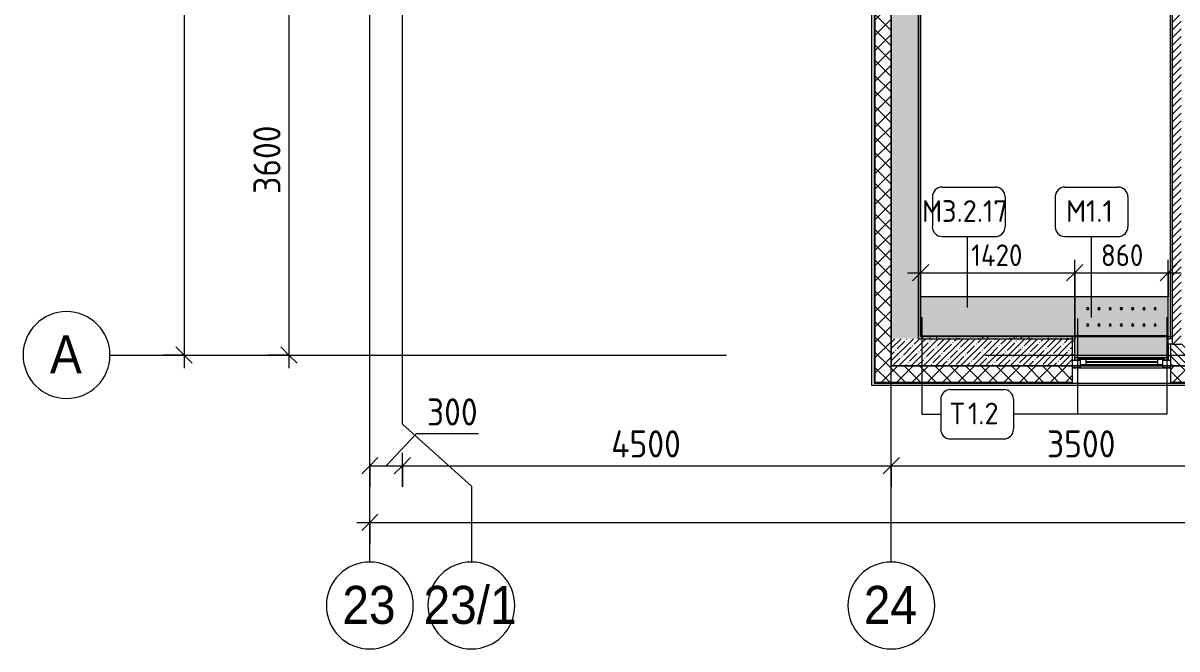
# Model space of a CAD drawing. Header units: millimetres. Extents: x -7229 to 196340, y -8553 to 29000.
# Drawn here: x 131584 to 142206, y -2706 to 3057 of the extents above; entities that cross this region are included whole.
import ezdxf

# ---------------------------------------------------------------- set-up
doc = ezdxf.new("R2010")
doc.units = ezdxf.units.MM
doc.linetypes.add('Осевая', pattern=[15875, 3175, -2381.25, 7937.5, -2381.25])
for name, color, linetype, lineweight in [('A-ANNO-DIMS', 7, 'Continuous', 9), ('A-ANNO-DIMS-100', 7, 'Continuous', 9), ('A-GLAZ-2', 7, 'Continuous', 9), ('A-WALL-1', 7, 'Continuous', 9), ('A-WALL-4', 7, 'Continuous', 13), ('I-WALL-6', 7, 'Continuous', 9), ('M-EQPM-2', 7, 'Continuous', 9), ('Знаки', 7, 'Continuous', 9), ('Марки для знаков', 7, 'Continuous', 9), ('Оси', 7, 'Continuous', 9), ('Оси-1', 7, 'Continuous', 20), ('Оси-2', 7, 'Осевая', 9)]:
    doc.layers.add(name, color=color, linetype=linetype, lineweight=lineweight)
doc.layers.add('I-WALL-8', color=9, linetype='Continuous', lineweight=9, true_color=0x808080)
doc.layers.add('Знаки-2', color=7, linetype='Continuous', lineweight=9, true_color=0xd7cfbf)
doc.styles.add('Arial_1', font='arial.ttf', dxfattribs={"width": 0.9, "height": 350})
doc.styles.add('GOST Common_1', font='GOST_Common.ttf', dxfattribs={"height": 200})
doc.styles.add('ISOCPEUR_1', font='isocpeur.ttf', dxfattribs={"width": 0.9, "height": 250})
doc.styles.add('ISOCPEUR_2', font='isocpeur.ttf', dxfattribs={"width": 0.9, "height": 200})
doc.dimstyles.new('ISO-2_0_0_9К_Средний_округл2_1', dxfattribs={"dimscale": 304.8, "dimtxt": 199.196235, "dimasz": 0.492126, "dimexe": 0.393701, "dimexo": 0, "dimgap": 0, "dimtad": 1, "dimdec": 0, "dimrnd": 10, "dimzin": 0, "dimdsep": 46, "dimtxsty": 'ISOCPEUR_2', "dimblk1": 'OBLIQUE', "dimblk2": 'OBLIQUE', "dimsah": 1, "dimcen": 0.09, "dimdle": 0.393701, "dimazin": 0, "dimtfac": 1, "dimtdec": 4, "dimtix": 1, "dimtmove": 0, "dimatfit": 3, "dimfxl": 1, "dimtvp": 1, "dimtolj": 1, "dimtzin": 0, "dimarcsym": 2})
doc.dimstyles.new('ISO-2_5_0_9К_БОЛЬШОЙ', dxfattribs={"dimscale": 304.8, "dimtxt": 248.995294, "dimasz": 0.492126, "dimexe": 0.393701, "dimexo": 0.984252, "dimgap": 0, "dimtad": 1, "dimdec": 0, "dimrnd": 10, "dimzin": 0, "dimdsep": 46, "dimtxsty": 'ISOCPEUR_1', "dimblk1": 'OBLIQUE', "dimblk2": 'OBLIQUE', "dimsah": 1, "dimcen": 0.09, "dimdle": 0.393701, "dimazin": 0, "dimtfac": 1, "dimtdec": 4, "dimtix": 1, "dimtmove": 1, "dimatfit": 3, "dimfxl": 1, "dimtvp": 1, "dimtolj": 1, "dimtzin": 0, "dimarcsym": 2})
doc.dimstyles.new('ISO-2_5_0_9К_БОЛЬШОЙ_1', dxfattribs={"dimscale": 304.8, "dimtxt": 248.995294, "dimasz": 0.492126, "dimexe": 0.393701, "dimexo": 0.984252, "dimgap": 0, "dimtad": 1, "dimdec": 0, "dimrnd": 10, "dimzin": 0, "dimdsep": 46, "dimtxsty": 'ISOCPEUR_1', "dimblk1": 'OBLIQUE', "dimblk2": 'OBLIQUE', "dimsah": 1, "dimcen": 0.09, "dimdle": 0.393701, "dimazin": 0, "dimtfac": 1, "dimtdec": 4, "dimtix": 1, "dimtmove": 0, "dimatfit": 3, "dimfxl": 1, "dimtvp": 1, "dimtolj": 1, "dimtzin": 0, "dimarcsym": 2})
doc.dimstyles.new('ISO-2_5_0_9К_БОЛЬШОЙ_2', dxfattribs={"dimscale": 304.8, "dimtxt": 248.995294, "dimasz": 0.492126, "dimexe": 0.393701, "dimexo": 0.984252, "dimgap": 0, "dimtad": 1, "dimdec": 0, "dimrnd": 10, "dimzin": 0, "dimdsep": 46, "dimtxsty": 'ISOCPEUR_1', "dimblk1": 'OBLIQUE', "dimblk2": 'OBLIQUE', "dimsah": 1, "dimcen": 0.09, "dimdle": 0.393701, "dimazin": 0, "dimtfac": 1, "dimtdec": 4, "dimtix": 1, "dimtmove": 2, "dimatfit": 3, "dimfxl": 1, "dimtvp": 1, "dimtolj": 1, "dimtzin": 0, "dimarcsym": 2})
pattern_1 = [(45, (50216.3, 0), (-70.71068, 70.71068), []), (135, (50216.3, 0), (-70.71068, -70.71068), [])]
pattern_2 = [(45, (50216.3, 0), (-57.024626, 57.024626), []), (45, (50273.33, 0), (-57.024626, 57.024626), [100.806, -20.161, 3.353, -16.808])]
pattern_3 = [(0, (50216.302, 0), (121.92, 30.48), [10.058, -81.382, 10.058, -81.382, -487.68]), (0, (50216.302, 0), (121.92, 30.48), [-182.88, 10.058, -172.822, 10.058, -81.382, -213.36]), (0, (50216.302, 0), (121.92, 30.48), [-457.2, 10.058, -50.902, 10.058, -142.342]), (120, (50262.022, 15.24), (-87.356454, 90.345817), [10.058, -81.382, 10.058, -81.382, -487.68]), (120, (50262.022, 15.24), (-87.356454, 90.345817), [-182.88, 10.058, -172.822, 10.058, -81.382, -213.36]), (120, (50262.022, 15.24), (-87.356454, 90.345817), [-457.2, 10.058, -50.902, 10.058, -142.342]), (240, (50277.262, 76.2), (-34.563546, -120.825817), [10.058, -81.382, 10.058, -81.382, -487.68]), (240, (50277.262, 76.2), (-34.563546, -120.825817), [-182.88, 10.058, -172.822, 10.058, -81.382, -213.36]), (240, (50277.262, 76.2), (-34.563546, -120.825817), [-457.2, 10.058, -50.902, 10.058, -142.342])]

# ---------------------------------------------------------------- blocks, each defined once
blk = doc.blocks.new('120_Окно_СКБ_1Ст - 120_Окно_СКБ_1Ст 900х2500_h_ с форточкой-22876038-План монтажа зашивок 1 этажа в осях 23_1-33 лист 3')
at = {"layer": 'A-GLAZ-2'}
for p, q in [((-450, -127), (-450, -57)), ((-450, -57), (-380, -57)), ((450, -57), (-450, -57)), ((-380, -57), (-380, -127)), ((380, -87), (-380, -87)), ((-380, -87), (-380, -127)), ((-330, -137), (-330, -87)), ((330, -137), (330, -87)), ((380, -127), (380, -57)), ((380, -57), (450, -57)), ((380, -127), (380, -87)), ((450, -57), (450, -127)), ((-380, -127), (-450, -127)), ((-430, -127), (-400, -127)), ((-380, -127), (-400, -127)), ((-400, -127), (-400, -137)), ((-400, -137), (400, -137)), ((400, -137), (-400, -137)), ((-330, -107), (330, -107)), ((330, -117), (-330, -117)), ((450, -127), (380, -127)), ((400, -127), (380, -127)), ((400, -127), (430, -127)), ((400, -137), (400, -127))]:
    blk.add_line(p, q, dxfattribs=at)
blk = doc.blocks.new('radiator_prado_classic_z_tip_30_po exemplyaru - Classic Z Тип 30-300-31134001-План монтажа зашивок 1 этажа в осях 23_1-33 лист 3')
at = {"layer": 'M-EQPM-2'}
for p, q in [((0, 215), (0, 210)), ((0, 210), (0, 215)), ((0, 210), (7, 210)), ((7, 210), (0, 210)), ((94, 210), (111, 210)), ((111, 210), (94, 210)), ((197, 210), (215, 210)), ((215, 210), (197, 210)), ((301, 210), (319, 210)), ((319, 210), (301, 210)), ((405, 210), (422, 210)), ((422, 210), (405, 210)), ((509, 210), (526, 210)), ((526, 210), (509, 210)), ((612, 210), (630, 210)), ((630, 210), (612, 210)), ((4, 64), (0, 64)), ((0, 64), (4, 64)), ((107, 64), (97, 64)), ((97, 64), (107, 64)), ((211, 64), (201, 64)), ((201, 64), (211, 64)), ((315, 64), (305, 64)), ((305, 64), (315, 64)), ((419, 64), (409, 64)), ((409, 64), (419, 64)), ((522, 64), (512, 64)), ((512, 64), (522, 64)), ((626, 64), (616, 64)), ((616, 64), (626, 64))]:
    blk.add_line(p, q, dxfattribs=at)
blk = doc.blocks.new('Зашивка радиатора_ с перфорацией М1_1 - Зашивка радиатора_ с перфорацией М1_1-31131234-План монтажа зашивок 1 этажа в осях 23_1-33 лист 3')
at = {"layer": 'Знаки-2'}
blk.add_hatch(color=256, dxfattribs=at).paths.add_polyline_path([(430, 380), (-430, 380), (-430, 180), (430, 180), (430, 207)])
h = blk.add_hatch(color=256, dxfattribs=at)
h.paths.add_polyline_path([(271, 180), (-430, 180), (-430, -180), (430, -180), (430, 180)])
h.paths.add_polyline_path([(-207, 90), (-201, 89), (-198, 85), (-197, 80), (-198, 75), (-202, 72), (-207, 70), (-212, 72), (-215, 75), (-217, 80), (-215, 85), (-212, 89), (-209, 90)])
h.paths.add_polyline_path([(208, 90), (213, 89), (217, 85), (218, 80), (217, 75), (213, 72), (208, 70), (203, 72), (200, 75), (198, 80), (200, 85), (203, 89), (206, 90)])
h.paths.add_polyline_path([(-310, 90), (-305, 89), (-302, 85), (-300, 80), (-302, 75), (-305, 72), (-310, 70), (-315, 72), (-319, 75), (-320, 80), (-319, 85), (-315, 89), (-313, 90)])
h.paths.add_polyline_path([(-103, 90), (-97, 89), (-94, 85), (-93, 80), (-94, 75), (-98, 72), (-103, 70), (-108, 72), (-111, 75), (-113, 80), (-111, 85), (-108, 89), (-105, 90)])
h.paths.add_polyline_path([(105, 90), (110, 89), (113, 85), (115, 80), (113, 75), (110, 72), (105, 70), (100, 72), (96, 75), (95, 80), (96, 85), (100, 89), (105, 90)])
h.paths.add_polyline_path([(1, 90), (6, 89), (10, 85), (11, 80), (10, 75), (6, 72), (1, 70), (-4, 72), (-8, 75), (-9, 80), (-8, 85), (-4, 89), (-2, 90)])
h.paths.add_polyline_path([(312, 90), (317, 89), (321, 85), (322, 80), (321, 75), (317, 72), (312, 70), (307, 72), (304, 75), (302, 80), (304, 86), (307, 89), (310, 90)])
h.paths.add_polyline_path([(208, -60), (213, -61), (217, -65), (218, -70), (217, -75), (213, -78), (208, -80), (203, -78), (200, -74), (198, -70), (200, -65), (203, -61), (206, -60)])
h.paths.add_polyline_path([(312, -60), (317, -61), (321, -65), (322, -70), (321, -75), (317, -78), (312, -80), (307, -78), (303, -74), (302, -70), (304, -65), (307, -61), (311, -60)])
h.paths.add_polyline_path([(1, -60), (6, -61), (10, -65), (11, -70), (10, -75), (6, -78), (1, -80), (-4, -78), (-8, -74), (-9, -70), (-8, -65), (-4, -61), (-2, -60)])
h.paths.add_polyline_path([(-310, -60), (-305, -61), (-302, -65), (-300, -70), (-302, -75), (-305, -78), (-310, -80), (-315, -78), (-319, -74), (-320, -70), (-319, -65), (-315, -61), (-313, -60)])
h.paths.add_polyline_path([(-103, -60), (-98, -61), (-94, -65), (-93, -70), (-94, -75), (-98, -78), (-103, -80), (-108, -78), (-112, -74), (-113, -70), (-111, -65), (-108, -61), (-105, -60)])
h.paths.add_polyline_path([(105, -60), (110, -61), (113, -65), (115, -70), (113, -75), (110, -78), (105, -80), (100, -78), (96, -74), (95, -70), (96, -65), (100, -61), (105, -60)])
h.paths.add_polyline_path([(-207, -60), (-202, -61), (-198, -65), (-197, -70), (-198, -75), (-202, -78), (-207, -80), (-212, -78), (-215, -74), (-217, -70), (-215, -65), (-212, -61), (-209, -60)])
at = {"layer": 'Знаки'}
for p, q in [((430, 380), (-430, 380)), ((-430, 257), (-430, 180)), ((-430, 180), (430, 180)), ((430, 180), (-430, 180)), ((-430, 180), (-430, -180)), ((430, 180), (430, 207)), ((430, -180), (430, 180)), ((-430, -180), (430, -180))]:
    blk.add_line(p, q, dxfattribs=at)
for centre, start, end in [((-310, 80), 0, 180), ((-310, 80), 180, 0), ((-207, 80), 0, 180), ((-207, 80), 180, 360), ((-103, 80), 0, 180), ((-103, 80), 180, 0), ((1, 80), 0, 180), ((1, 80), 180, 0), ((105, 80), 0, 180), ((105, 80), 180, 360), ((208, 80), 0, 180), ((208, 80), 180, 0), ((312, 80), 0, 180), ((312, 80), 180, 0), ((-310, -70), 0, 180), ((-310, -70), 180, 0), ((-207, -70), 0, 180), ((-207, -70), 180, 0), ((-103, -70), 0, 180), ((-103, -70), 180, 0), ((1, -70), 0, 180), ((1, -70), 180, 0), ((105, -70), 0, 180), ((105, -70), 180, 0), ((208, -70), 0, 180), ((208, -70), 180, 0), ((312, -70), 0, 180), ((312, -70), 180, 0)]:
    blk.add_arc(centre, 10, start, end, dxfattribs=at)
blk = doc.blocks.new('Зашивка без перфорации М3_2_1 - М3_2_17-32617514-План монтажа зашивок 1 этажа в осях 23_1-33 лист 3')
at = {"layer": 'Знаки-2'}
blk.add_hatch(color=256, dxfattribs=at).paths.add_polyline_path([(990, 180), (-430, 180), (-430, -180), (990, -180), (990, 166)])
at = {"layer": 'Знаки'}
for p, q in [((990, 180), (-430, 180)), ((-430, 180), (-430, -180)), ((-430, -180), (990, -180))]:
    blk.add_line(p, q, dxfattribs=at)
blk = doc.blocks.new('Зашивка_ торцевая панель - Зашивка_ торцевая панель Т2-V208-План монтажа зашивок 1 этажа в осях 23_1-33 лист 3')
at = {"layer": 'Знаки'}
blk.add_line((-430, -160), (-406, -160), dxfattribs=at)
blk = doc.blocks.new('Ось сетки - D8-29747960-План монтажа зашивок 1 этажа в осях 23_1-33 лист 3')
at = {"layer": 'Оси-1'}
for start, end in [(360, 180), (180, 360)]:
    blk.add_arc((0, 0), 4, start, end, dxfattribs=at)
blk = doc.blocks.new('DIMBLOCK2-План монтажа зашивок 1 этажа в осях 23_1-33 лист 3')
at = {"layer": 'A-ANNO-DIMS-100'}
for p, q in [((135202, -726), (134926, -1019)), ((135776, -726), (135202, -726)), ((134776, -1213), (134776, -899)), ((135076, -1213), (135076, -899)), ((134776, -1019), (135076, -1019)), ((134776, -1019), (134776, -1213)), ((135076, -1019), (135076, -1213))]:
    blk.add_line(p, q, dxfattribs=at)
at = {"layer": 'A-ANNO-DIMS-100', "lineweight": 20}
for p, q in [((134776, -1019), (134851, -944)), ((135076, -1019), (135151, -944)), ((134776, -1019), (134701, -1094)), ((135076, -1019), (135001, -1094))]:
    blk.add_line(p, q, dxfattribs=at)
at = {"layer": 'A-ANNO-DIMS-100', "color": 0, "insert": (135302, -399), "char_height": 250, "width": 568.86, "attachment_point": 1, "line_spacing_factor": 1.149209, "style": 'ISOCPEUR_1'}
blk.add_mtext('300', dxfattribs=at)
blk = doc.blocks.new('_Oblique')
at = {"color": 0, "linetype": 'ByBlock', "lineweight": -2}
blk.add_line((-0.5, -0.5), (0.5, 0.5), dxfattribs=at)
blk = doc.blocks.new('DIMBLOCK3-План монтажа зашивок 1 этажа в осях 23_1-33 лист 3')
at = {"layer": 'A-ANNO-DIMS-100'}
for p, q in [((135076, -1213), (135076, -899)), ((139576, -1213), (139576, -899)), ((135076, -1019), (139576, -1019)), ((135076, -1019), (135076, -1213)), ((139576, -1019), (139576, -1213))]:
    blk.add_line(p, q, dxfattribs=at)
at = {"layer": 'A-ANNO-DIMS-100', "lineweight": 20}
for p, q in [((135076, -1019), (135151, -944)), ((139576, -1019), (139651, -944)), ((135076, -1019), (135001, -1094)), ((139576, -1019), (139501, -1094))]:
    blk.add_line(p, q, dxfattribs=at)
at = {"layer": 'A-ANNO-DIMS-100', "color": 0, "insert": (136998, -693), "char_height": 250, "width": 787.21, "attachment_point": 1, "line_spacing_factor": 1.149209, "style": 'ISOCPEUR_1'}
blk.add_mtext('4500', dxfattribs=at)
blk = doc.blocks.new('DIMBLOCK4-План монтажа зашивок 1 этажа в осях 23_1-33 лист 3')
at = {"layer": 'A-ANNO-DIMS-100'}
for p, q in [((139576, -1213), (139576, -899)), ((143076, -1213), (143076, -899)), ((139576, -1019), (143076, -1019)), ((139576, -1019), (139576, -1213)), ((143076, -1019), (143076, -1213))]:
    blk.add_line(p, q, dxfattribs=at)
at = {"layer": 'A-ANNO-DIMS-100', "lineweight": 20}
for p, q in [((139576, -1019), (139651, -944)), ((143076, -1019), (143151, -944)), ((139576, -1019), (139501, -1094)), ((143076, -1019), (143001, -1094))]:
    blk.add_line(p, q, dxfattribs=at)
at = {"layer": 'A-ANNO-DIMS-100', "color": 0, "insert": (141010, -693), "char_height": 250, "width": 758.48, "attachment_point": 1, "line_spacing_factor": 1.149209, "style": 'ISOCPEUR_1'}
blk.add_mtext('3500', dxfattribs=at)
blk = doc.blocks.new('DIMBLOCK25-План монтажа зашивок 1 этажа в осях 23_1-33 лист 3')
at = {"layer": 'A-ANNO-DIMS-100', "lineweight": 20}
for p, q in [((134031, 3600), (133956, 3675)), ((134031, 3600), (134106, 3525)), ((134031, 0), (133956, 75)), ((134031, 0), (134106, -75))]:
    blk.add_line(p, q, dxfattribs=at)
at = {"layer": 'A-ANNO-DIMS-100'}
for p, q in [((133837, 3600), (134151, 3600)), ((134031, 3600), (133837, 3600)), ((134031, 3600), (134031, -120)), ((133837, 0), (134151, 0)), ((134031, 0), (133837, 0))]:
    blk.add_line(p, q, dxfattribs=at)
at = {"layer": 'A-ANNO-DIMS-100', "color": 0, "insert": (133704, 1484), "char_height": 250, "width": 758.48, "attachment_point": 1, "rotation": 90, "line_spacing_factor": 1.149209, "style": 'ISOCPEUR_1'}
blk.add_mtext('3600', dxfattribs=at)
blk = doc.blocks.new('DIMBLOCK26-План монтажа зашивок 1 этажа в осях 23_1-33 лист 3')
at = {"layer": 'A-ANNO-DIMS-100'}
for p, q in [((133066, 27120), (133066, -120)), ((132872, 27000), (133186, 27000)), ((133066, 27000), (132872, 27000)), ((132872, 0), (133186, 0)), ((133066, 0), (132872, 0))]:
    blk.add_line(p, q, dxfattribs=at)
at = {"layer": 'A-ANNO-DIMS-100', "lineweight": 20}
for p, q in [((133066, 27000), (132991, 27075)), ((133066, 27000), (133141, 26925)), ((133066, 0), (132991, 75)), ((133066, 0), (133141, -75))]:
    blk.add_line(p, q, dxfattribs=at)
at = {"layer": 'A-ANNO-DIMS-100', "color": 0, "insert": (132739, 13768), "char_height": 250, "width": 948.1, "attachment_point": 1, "rotation": 90, "line_spacing_factor": 1.149209, "style": 'ISOCPEUR_1'}
blk.add_mtext('27000', dxfattribs=at)
blk = doc.blocks.new('DIMBLOCK27-План монтажа зашивок 1 этажа в осях 23_1-33 лист 3')
at = {"layer": 'A-ANNO-DIMS-100'}
for p, q in [((134776, -1735), (134776, -1421)), ((175226, -1735), (175226, -1421)), ((134656, -1541), (175346, -1541)), ((134776, -1541), (134776, -1735)), ((175226, -1541), (175226, -1735))]:
    blk.add_line(p, q, dxfattribs=at)
at = {"layer": 'A-ANNO-DIMS-100', "lineweight": 20}
for p, q in [((134776, -1541), (134851, -1466)), ((175226, -1541), (175301, -1466)), ((134776, -1541), (134701, -1616)), ((175226, -1541), (175151, -1616))]:
    blk.add_line(p, q, dxfattribs=at)
at = {"layer": 'A-ANNO-DIMS-100', "color": 0, "insert": (154582, -1214), "char_height": 250, "width": 1005.56, "attachment_point": 1, "line_spacing_factor": 1.149209, "style": 'ISOCPEUR_1'}
blk.add_mtext('40450', dxfattribs=at)
blk = doc.blocks.new('Марка_Знаки - В прямоуг_Наименование краткое-30718135-План монтажа зашивок 1 этажа в осях 23_1-33 лист 3')
at = {"layer": 'Марки для знаков'}
for p, q in [((-2.45, 2.28), (2.45, 2.28)), ((-3.35, 1.38), (-3.35, -1.38)), ((3.35, 1.38), (3.35, -1.38)), ((-2.46, -2.28), (2.45, -2.28))]:
    blk.add_line(p, q, dxfattribs=at)
for centre, radius, start, end in [((-2.45, 1.38), 0.9, 90, 180), ((2.45, 1.38), 0.9, 0, 90), ((-2.46, -1.38), 0.893, 180, 270), ((2.45, -1.38), 0.9, 270, 0)]:
    blk.add_arc(centre, radius, start, end, dxfattribs=at)
blk = doc.blocks.new('DIMBLOCK28-План монтажа зашивок 1 этажа в осях 23_1-33 лист 3')
at = {"layer": 'A-ANNO-DIMS-100'}
for p, q in [((141266, 537), (141266, 878)), ((142126, 537), (142126, 878)), ((141146, 758), (142246, 758)), ((141266, 758), (141266, 537)), ((142126, 758), (142126, 537))]:
    blk.add_line(p, q, dxfattribs=at)
at = {"layer": 'A-ANNO-DIMS-100', "lineweight": 20}
for p, q in [((141266, 758), (141191, 683)), ((141266, 758), (141341, 833)), ((142126, 758), (142051, 683)), ((142126, 758), (142201, 833))]:
    blk.add_line(p, q, dxfattribs=at)
at = {"layer": 'A-ANNO-DIMS-100', "color": 0, "insert": (141507, 1019), "char_height": 200, "width": 455.09, "attachment_point": 1, "line_spacing_factor": 1.149209, "style": 'ISOCPEUR_2'}
blk.add_mtext('860', dxfattribs=at)
blk = doc.blocks.new('DIMBLOCK71-План монтажа зашивок 1 этажа в осях 23_1-33 лист 3')
at = {"layer": 'A-ANNO-DIMS-100'}
for p, q in [((139847, 864), (139847, 638)), ((139847, 758), (139847, 864)), ((141266, 537), (141266, 878)), ((139727, 758), (141386, 758)), ((141266, 758), (141266, 537))]:
    blk.add_line(p, q, dxfattribs=at)
at = {"layer": 'A-ANNO-DIMS-100', "lineweight": 20}
for p, q in [((139847, 758), (139772, 683)), ((139847, 758), (139922, 833)), ((141266, 758), (141191, 683)), ((141266, 758), (141341, 833))]:
    blk.add_line(p, q, dxfattribs=at)
at = {"layer": 'A-ANNO-DIMS-100', "color": 0, "insert": (140312, 1019), "char_height": 200, "width": 588.4, "attachment_point": 1, "line_spacing_factor": 1.149209, "style": 'ISOCPEUR_2'}
blk.add_mtext('1420', dxfattribs=at)

msp = doc.modelspace()

# ---------------------------------------------------------------- hatches: boundary and pattern name
at = {"layer": 'A-WALL-1'}
h = msp.add_hatch(dxfattribs=at)
h.set_pattern_fill('FP_144', color=256, style=0, pattern_type=2)
h.set_pattern_definition(pattern_1)
h.paths.add_polyline_path([(139431.1, -100), (139576.3, -100), (139576.3, 7500), (139476.3, 7500), (139475.7, 7650), (139426.3, 7650), (139426.3, -100)])
h = msp.add_hatch(dxfattribs=at)
h.set_pattern_fill('FP_140', color=256, style=0, pattern_type=2)
h.set_pattern_definition([(135, (50216.3, 0), (-35.35534, -35.35534), [])])
h.paths.add_polyline_path([(142146.3, -100), (142946.3, -100), (142946.3, 100), (142146.3, 100), (142146.3, -84.8)])
h.paths.add_polyline_path([(151064.7, -100), (151946.3, -100), (151946.3, 100), (151046.3, 100), (151046.3, -100)])
h.paths.add_polyline_path([(148321.3, -100), (148321.3, 100), (147321.3, 100), (147321.3, -100), (148073.2, -100)])
h.paths.add_polyline_path([(173946.3, -100), (173946.3, 100), (173746.3, 100), (173746.3, -100)])
h.paths.add_polyline_path([(152846.3, -100), (153096.3, -100), (153096.3, 100), (152846.3, 100), (152846.3, 36.6)])
h.paths.add_polyline_path([(155396.3, -100), (156446.3, -100), (156446.3, 100), (155396.3, 100), (155396.3, -27.9)])
h.paths.add_polyline_path([(159696.3, -100), (160046.3, -100), (160046.3, 100), (159696.3, 100), (159696.3, -65)])
h.paths.add_polyline_path([(171346.3, -100), (171446.3, -100), (171446.3, 100), (171346.3, 100), (171346.3, -84.8)])
h.paths.add_polyline_path([(144996.3, -100), (144996.3, 100), (144746.3, 100), (144746.3, -100), (144749.3, -100)])
h.paths.add_polyline_path([(160946.3, -100), (161846.3, -100), (161846.3, 100), (160946.3, 100), (160946.3, -84.8)])
h.paths.add_polyline_path([(169546.3, -100), (169546.3, 100), (169046.3, 100), (169046.3, -100), (169346.2, -100)])
h.paths.add_polyline_path([(166687.1, -100), (167246.3, -100), (167246.3, 100), (166196.3, 100), (166196.3, -100), (166354.7, -100)])
h.paths.add_polyline_path([(163646.3, -100), (163896.3, -100), (163896.3, 100), (163646.3, 100), (163646.3, 42.1)])
h = msp.add_hatch(dxfattribs=at)
h.set_pattern_fill('FP_144', color=256, style=0, pattern_type=2)
h.set_pattern_definition(pattern_1)
h.paths.add_polyline_path([(139426.3, -250), (141246.3, -250), (141246.3, -100), (139426.3, -100)])
h.paths.add_polyline_path([(173999.6, -250), (175296.3, -250), (175296.3, -100), (173746.3, -100), (173746.3, -250), (173946.3, -250)])
h.paths.add_polyline_path([(171340.5, -250), (171446.3, -250), (171446.3, -100), (170446.3, -100), (170446.3, -250), (170675.7, -250)])
h.paths.add_polyline_path([(166196.3, -250), (167246.3, -250), (167246.3, -100), (166196.3, -100), (166196.3, -210)])
h.paths.add_polyline_path([(169346.2, -250), (169546.3, -250), (169546.3, -100), (168146.3, -100), (168146.3, -250), (168681.4, -250)])
h.paths.add_polyline_path([(163695.6, -250), (163896.3, -250), (163896.3, -100), (162746.3, -100), (162746.3, -250), (163363.2, -250)])
h.paths.add_polyline_path([(161036.4, -250), (161846.3, -250), (161846.3, -100), (160946.3, -100), (160946.3, -250)])
h.paths.add_polyline_path([(160039.3, -250), (160046.3, -250), (160046.3, -100), (159696.3, -100), (159696.3, -250), (159706.9, -250)])
h.paths.add_polyline_path([(158246.3, -250), (158246.3, -100), (157346.3, -100), (157346.3, -250), (157566.3, -250)])
h.paths.add_polyline_path([(156050.6, -250), (156446.3, -250), (156446.3, -100), (155396.3, -100), (155396.3, -250)])
h.paths.add_polyline_path([(153096.3, -250), (153096.3, -100), (151046.3, -100), (151046.3, -250), (153059.1, -250)])
h.paths.add_polyline_path([(150146.3, -250), (150146.3, -100), (149246.3, -100), (149246.3, -250), (150067.6, -250)])
h.paths.add_polyline_path([(148346.3, -250), (148346.3, -100), (147296.3, -100), (147296.3, -250), (148073.2, -250)])
h.paths.add_polyline_path([(144996.3, -250), (144996.3, -100), (143846.3, -100), (143846.3, -250), (144749.3, -250)])
h.paths.add_polyline_path([(142755, -250), (142946.3, -250), (142946.3, -100), (142146.3, -100), (142146.3, -250), (142422.6, -250)])
at = {"layer": 'I-WALL-6'}
h = msp.add_hatch(dxfattribs=at)
h.set_pattern_fill('FP_142', color=256, style=0, pattern_type=2)
h.set_pattern_definition([(45, (50216.3, 0), (-35.35534, 35.35534), [])])
h.paths.add_polyline_path([(142166.3, 100), (142246.3, 100), (142245.3, 3755), (142166.3, 3755), (142166.3, 130)])
h.paths.add_polyline_path([(142166.3, 5155), (142246.3, 5155), (142246.3, 10400), (142166.3, 10400), (142166.3, 5160)])
h = msp.add_hatch(dxfattribs=at)
h.set_pattern_fill('FP_141', color=256, style=0, pattern_type=2)
h.set_pattern_definition(pattern_2)
h.paths.add_polyline_path([(139701.1, 150), (139826.3, 150), (139826.3, 7700), (139576.3, 7700), (139576.3, 150)])
h = msp.add_hatch(dxfattribs=at)
h.set_pattern_fill('FP_141', color=256, style=0, pattern_type=2)
h.set_pattern_definition(pattern_2)
h.paths.add_polyline_path([(139576.3, -100), (141246.3, -100), (141246.3, 150), (139576.3, 150)])
at = {"layer": 'I-WALL-8'}
h = msp.add_hatch(dxfattribs=at)
h.set_pattern_fill('FP_184', color=256, style=0, pattern_type=2)
h.set_pattern_definition(pattern_3)
h.paths.add_polyline_path([(139846.3, 150), (139846.3, 8181.1), (139834.3, 8181.1), (139834.3, 8151.1), (139826.3, 8151.1), (139826.3, 150)])
h.paths.add_polyline_path([(139834.3, 9631.1), (139846.3, 9631.1), (139846.3, 10380), (139826.3, 10380), (139827.1, 9661.1), (139834.3, 9661.1), (139834.3, 9645)])
h = msp.add_hatch(dxfattribs=at)
h.set_pattern_fill('FP_184', color=256, style=0, pattern_type=2)
h.set_pattern_definition(pattern_3)
h.paths.add_polyline_path([(142166.3, 170), (142166.1, 3700), (142158.3, 3700), (142158.3, 3730), (142146.3, 3730), (142146.3, 170)])
h.paths.add_polyline_path([(142158.3, 5180), (142158.3, 5210), (142166.3, 5210), (142166.3, 10400), (142146.3, 10400), (142146.3, 5180)])
h = msp.add_hatch(dxfattribs=at)
h.set_pattern_fill('FP_184', color=256, style=0, pattern_type=2)
h.set_pattern_definition(pattern_3)
h.paths.add_polyline_path([(140760.6, 150), (141246.3, 150), (141246.3, 170), (139846.3, 170), (139846.3, 150), (140127.1, 150)])
h.paths.add_polyline_path([(142166.3, 150), (142166.3, 170), (142146.3, 170), (142146.3, 150)])
h = msp.add_hatch(dxfattribs=at)
h.set_pattern_fill('FP_184', color=256, style=0, pattern_type=2)
h.set_pattern_definition(pattern_3)
h.paths.add_polyline_path([(141246.3, -48), (141266.3, -48), (141266.3, 150), (141246.3, 150)])
h = msp.add_hatch(dxfattribs=at)
h.set_pattern_fill('FP_184', color=256, style=0, pattern_type=2)
h.set_pattern_definition(pattern_3)
h.paths.add_polyline_path([(142126.3, -48), (142146.3, -48), (142146.3, 100), (142126.3, 100), (142126.3, 55.9)])

# ---------------------------------------------------------------- linework, layer by layer
at = {"layer": 'A-WALL-1'}
for p, q in [((139396.3, -280), (139396.3, 7650)), ((139418.3, 7492), (139418.3, -258)), ((142166.3, 100), (142146.3, 100)), ((142146.3, 100), (142146.3, -258)), ((142146.3, -100), (139576.3, -100)), ((141246.3, -258), (141246.3, -100)), ((158246.3, -280), (139396.3, -280)), ((139418.3, -258), (142146.3, -258)), ((142146.3, -258), (158246.3, -258))]:
    msp.add_line(p, q, dxfattribs=at)
at = {"layer": 'A-WALL-4'}
for p, q in [((139846.3, 170), (139846.3, 8181.1)), ((139423.3, 7650), (139423.3, -253)), ((139426.3, 7650), (139426.3, -250)), ((142146.3, 170), (142146.3, 3730)), ((139846.3, 170), (141246.3, 170)), ((142166.3, 100), (142246.3, 100)), ((142146.3, -100), (142946.3, -100)), ((142946.3, -100), (142146.3, -100)), ((139423.3, -253), (141246.3, -253)), ((139426.3, -250), (141246.3, -250)), ((142146.3, -250), (142946.3, -250)), ((142146.3, -253), (142946.3, -253))]:
    msp.add_line(p, q, dxfattribs=at)
at = {"layer": 'I-WALL-6'}
for p, q in [((139847.3, 171), (139847.3, 8206.1)), ((139826.3, 150), (139826.3, 8151.1)), ((139576.3, 7700), (139576.3, -100)), ((142145.3, 3755), (142145.3, 171)), ((142166.3, 100), (142166.3, 3700)), ((139826.3, 150), (141267.3, 150)), ((139847.3, 171), (142146.3, 171)), ((141246.3, -100), (141246.3, 170)), ((141246.3, 170), (142146.3, 170)), ((141266.3, -48), (141266.3, 150)), ((141267.3, -48), (141267.3, 150)), ((142166.3, 150), (142126.3, 150)), ((142146.3, 170), (142146.3, 150)), ((142146.3, 100), (142125.3, 100)), ((142125.3, 100), (142125.3, -48)), ((142126.3, 100), (142126.3, -48)), ((139576.3, -100), (142146.3, -100)), ((141246.3, -48), (141267.3, -48)), ((142125.3, -48), (142146.3, -48))]:
    msp.add_line(p, q, dxfattribs=at)
at = {"layer": 'Марки для знаков'}
for p, q in [((140278.2, 437.3), (140278.2, 1091.2)), ((141420.5, 344.3), (141420.5, 1091.2)), ((139859.3, 347.4), (139859.3, -545)), ((141289.8, 337.6), (141289.8, -545)), ((142114.3, 347.4), (142114.3, -545)), ((139859.3, -545), (140031.1, -545)), ((142114.3, -545), (140702, -545)), ((141289.8, -545), (140702, -545))]:
    msp.add_line(p, q, dxfattribs=at)
at = {"layer": 'Оси'}
for p, q in [((135076.3, -636.3), (135076.3, 1863.7)), ((134776.3, -1906.3), (134776.3, 593.7)), ((139576.3, -1906.3), (139576.3, 593.7)), ((132383.9, 0), (134883.9, 0)), ((135076.3, -636.3), (135711.3, -1206.1)), ((135711.3, -1206.1), (135711.3, -1906.3))]:
    msp.add_line(p, q, dxfattribs=at)
at = {"layer": 'Оси-2'}
for p, q in [((134776.3, 593.7), (134776.3, 19415.1)), ((135076.3, 1863.7), (135076.3, 19415.1)), ((139576.3, 593.7), (139576.3, 19415.1)), ((134883.9, 0), (172976.3, 0))]:
    msp.add_line(p, q, dxfattribs=at)

# ---------------------------------------------------------------- block references
at = {"layer": 'A-GLAZ-2', "rotation": 180}
msp.add_blockref('120_Окно_СКБ_1Ст - 120_Окно_СКБ_1Ст 900х2500_h_ с форточкой-22876038-План монтажа зашивок 1 этажа в осях 23_1-33 лист 3', (141696.3, -175), dxfattribs=at)
at = {"layer": 'M-EQPM-2'}
msp.add_blockref('radiator_prado_classic_z_tip_30_po exemplyaru - Classic Z Тип 30-300-31134001-План монтажа зашивок 1 этажа в осях 23_1-33 лист 3', (141385.5, 221.7), dxfattribs=at)
at = {"layer": 'Знаки', "rotation": 180}
for name, p in [('Зашивка без перфорации М3_2_1 - М3_2_17-32617514-План монтажа зашивок 1 этажа в осях 23_1-33 лист 3', (140836.3, 357.4)), ('Зашивка радиатора_ с перфорацией М1_1 - Зашивка радиатора_ с перфорацией М1_1-31131234-План монтажа зашивок 1 этажа в осях 23_1-33 лист 3', (141696.3, 357.4))]:
    msp.add_blockref(name, p, dxfattribs=at)
at = {"layer": 'Знаки'}
msp.add_blockref('Зашивка_ торцевая панель - Зашивка_ торцевая панель Т2-V208-План монтажа зашивок 1 этажа в осях 23_1-33 лист 3', (140277.3, 337.4), dxfattribs=at)
at = {"layer": 'Марки для знаков', "xscale": 99.99999999999993, "yscale": 99.99999999999993, "zscale": 99.99999999999993}
for p in [(140289.7, 1319), (141420.5, 1319), (140366.6, -545)]:
    msp.add_blockref('Марка_Знаки - В прямоуг_Наименование краткое-30718135-План монтажа зашивок 1 этажа в осях 23_1-33 лист 3', p, dxfattribs=at)
at = {"layer": 'Оси-1', "xscale": 99.99999999999993, "yscale": 99.99999999999993, "zscale": 99.99999999999993, "rotation": 269.9999999999994}
msp.add_blockref('Ось сетки - D8-29747960-План монтажа зашивок 1 этажа в осях 23_1-33 лист 3', (131983.9, 0), dxfattribs=at)
at = {"layer": 'Оси-1', "xscale": 99.99999999999993, "yscale": 99.99999999999993, "zscale": 99.99999999999993}
for p in [(134776.3, -2306.3), (135711.3, -2306.3), (139576.3, -2306.3)]:
    msp.add_blockref('Ось сетки - D8-29747960-План монтажа зашивок 1 этажа в осях 23_1-33 лист 3', p, dxfattribs=at)

# ---------------------------------------------------------------- texts
at = {"layer": 'Марки для знаков', "char_height": 200, "attachment_point": 1, "style": 'GOST Common_1'}
for s, insert, width in [('\\fGOST Common|b0|i0|c204|p34|;М', (139858.2, 1426), 224.472), ('3.2.17', (140043.4, 1426), 785.654), ('\\fGOST Common|b0|i0|c204|p34|;М', (141184, 1426), 224.472), ('1.1', (141369.3, 1426), 312.658), ('\\fGOST Common|b0|i0|c204|p34|;Т', (140117.1, -438), 200.422), ('1.2', (140282.4, -438), 368.776)]:
    msp.add_mtext(s, dxfattribs=dict(at, insert=insert, width=width))
at = {"layer": 'Оси', "char_height": 350, "attachment_point": 1, "style": 'Arial_1'}
for s, insert, width in [('\\fArial|b0|i0|c204|p34|;\\W.9;А', (131831.1, 181), 360.759), ('23', (134523.7, -2125.6), 606.076), ('23/1', (135271, -2125.6), 1060.633), ('24', (139323.7, -2125.6), 606.076)]:
    msp.add_mtext(s, dxfattribs=dict(at, insert=insert, width=width))

# ---------------------------------------------------------------- dimensions: what is measured, and where the dimension line sits
at = {"layer": 'A-ANNO-DIMS'}
dim = msp.add_linear_dim(base=(133066, 0), p1=(133172, 27000), p2=(133172, 0), angle=90, dimstyle='ISO-2_5_0_9К_БОЛЬШОЙ_2', override={"dimpost": '<>', "dimfxl": 26999.999823}, dxfattribs=at)
dim.commit()
dim.dimension.update_dxf_attribs({"geometry": 'DIMBLOCK26-План монтажа зашивок 1 этажа в осях 23_1-33 лист 3', "text_midpoint": (132906, 14241.9), "dimtype": 160, "text_rotation": 90})
dim = msp.add_linear_dim(base=(134030.5, 0), p1=(134136.6, 3600), p2=(134136.6, 0), angle=90, dimstyle='ISO-2_5_0_9К_БОЛЬШОЙ_1', override={"dimpost": '<>', "dimfxl": 3600}, dxfattribs=at)
dim.commit()
dim.dimension.update_dxf_attribs({"geometry": 'DIMBLOCK25-План монтажа зашивок 1 этажа в осях 23_1-33 лист 3', "text_midpoint": (133905.5, 1800)})
for base, p1, p2, dimstyle, override, picture, middle in [((141266.1, 757.5), (139847.3, 863.6), (141266.1, 537.3), 'ISO-2_0_0_9К_Средний_округл2_1', {"dimpost": '<>', "dimfxl": 1455.793732}, 'DIMBLOCK71-План монтажа зашивок 1 этажа в осях 23_1-33 лист 3', (140556.7, 857.5)), ((142126.3, 757.5), (141266.3, 537.4), (142126.3, 537.4), 'ISO-2_0_0_9К_Средний_округл2_1', {"dimpost": '<>', "dimfxl": 860}, 'DIMBLOCK28-План монтажа зашивок 1 этажа в осях 23_1-33 лист 3', (141696.3, 857.5)), ((139576.3, -1019.2), (135076.3, -913.1), (139576.3, -913.1), 'ISO-2_5_0_9К_БОЛЬШОЙ_1', {"dimpost": '<>', "dimfxl": 4500}, 'DIMBLOCK3-План монтажа зашивок 1 этажа в осях 23_1-33 лист 3', (137326.3, -894.2)), ((143076.3, -1019.2), (139576.3, -913.1), (143076.3, -913.1), 'ISO-2_5_0_9К_БОЛЬШОЙ_1', {"dimpost": '<>', "dimfxl": 3500}, 'DIMBLOCK4-План монтажа зашивок 1 этажа в осях 23_1-33 лист 3', (141326.3, -894.2)), ((175226.3, -1540.7), (134776.3, -1434.6), (175226.3, -1434.6), 'ISO-2_5_0_9К_БОЛЬШОЙ_1', {"dimpost": '<>', "dimfxl": 40450}, 'DIMBLOCK27-План монтажа зашивок 1 этажа в осях 23_1-33 лист 3', (155001.3, -1415.7))]:
    dim = msp.add_linear_dim(base=base, p1=p1, p2=p2, dimstyle=dimstyle, override=override, dxfattribs=at)
    dim.commit()
    dim.dimension.update_dxf_attribs({"geometry": picture, "text_midpoint": middle})
dim = msp.add_linear_dim(base=(135076.3, -1019.2), p1=(134776.3, -913.1), p2=(135076.3, -913.1), dimstyle='ISO-2_5_0_9К_БОЛЬШОЙ', override={"dimpost": '<>', "dimfxl": 300}, dxfattribs=at)
dim.commit()
dim.dimension.update_dxf_attribs({"geometry": 'DIMBLOCK2-План монтажа зашивок 1 этажа в осях 23_1-33 лист 3', "text_midpoint": (135586.1, -565.8), "dimtype": 160})

doc.saveas('drawing.dxf')
